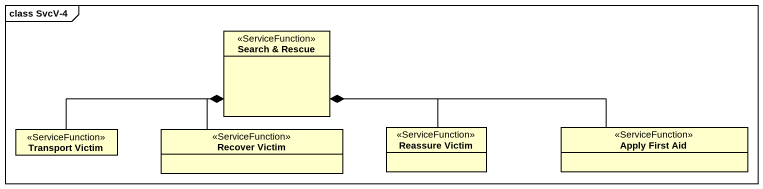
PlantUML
@startuml
mainframe class SvcV-4
hide circle
hide empty members
class "Search & Rescue" as Search_Rescue <<ServiceFunction>>
class "Transport Victim" as Transport_Victim <<ServiceFunction>>
class "Recover Victim" as Recover_Victim <<ServiceFunction>>
class "Reassure Victim" as Reassure_Victim <<ServiceFunction>>
class "Apply First Aid" as Apply_First_Aid <<ServiceFunction>>
Search_Rescue *-left- Transport_Victim
Search_Rescue *-- Recover_Victim
Search_Rescue *-right- Reassure_Victim
Search_Rescue *-right- Apply_First_Aid
@enduml
